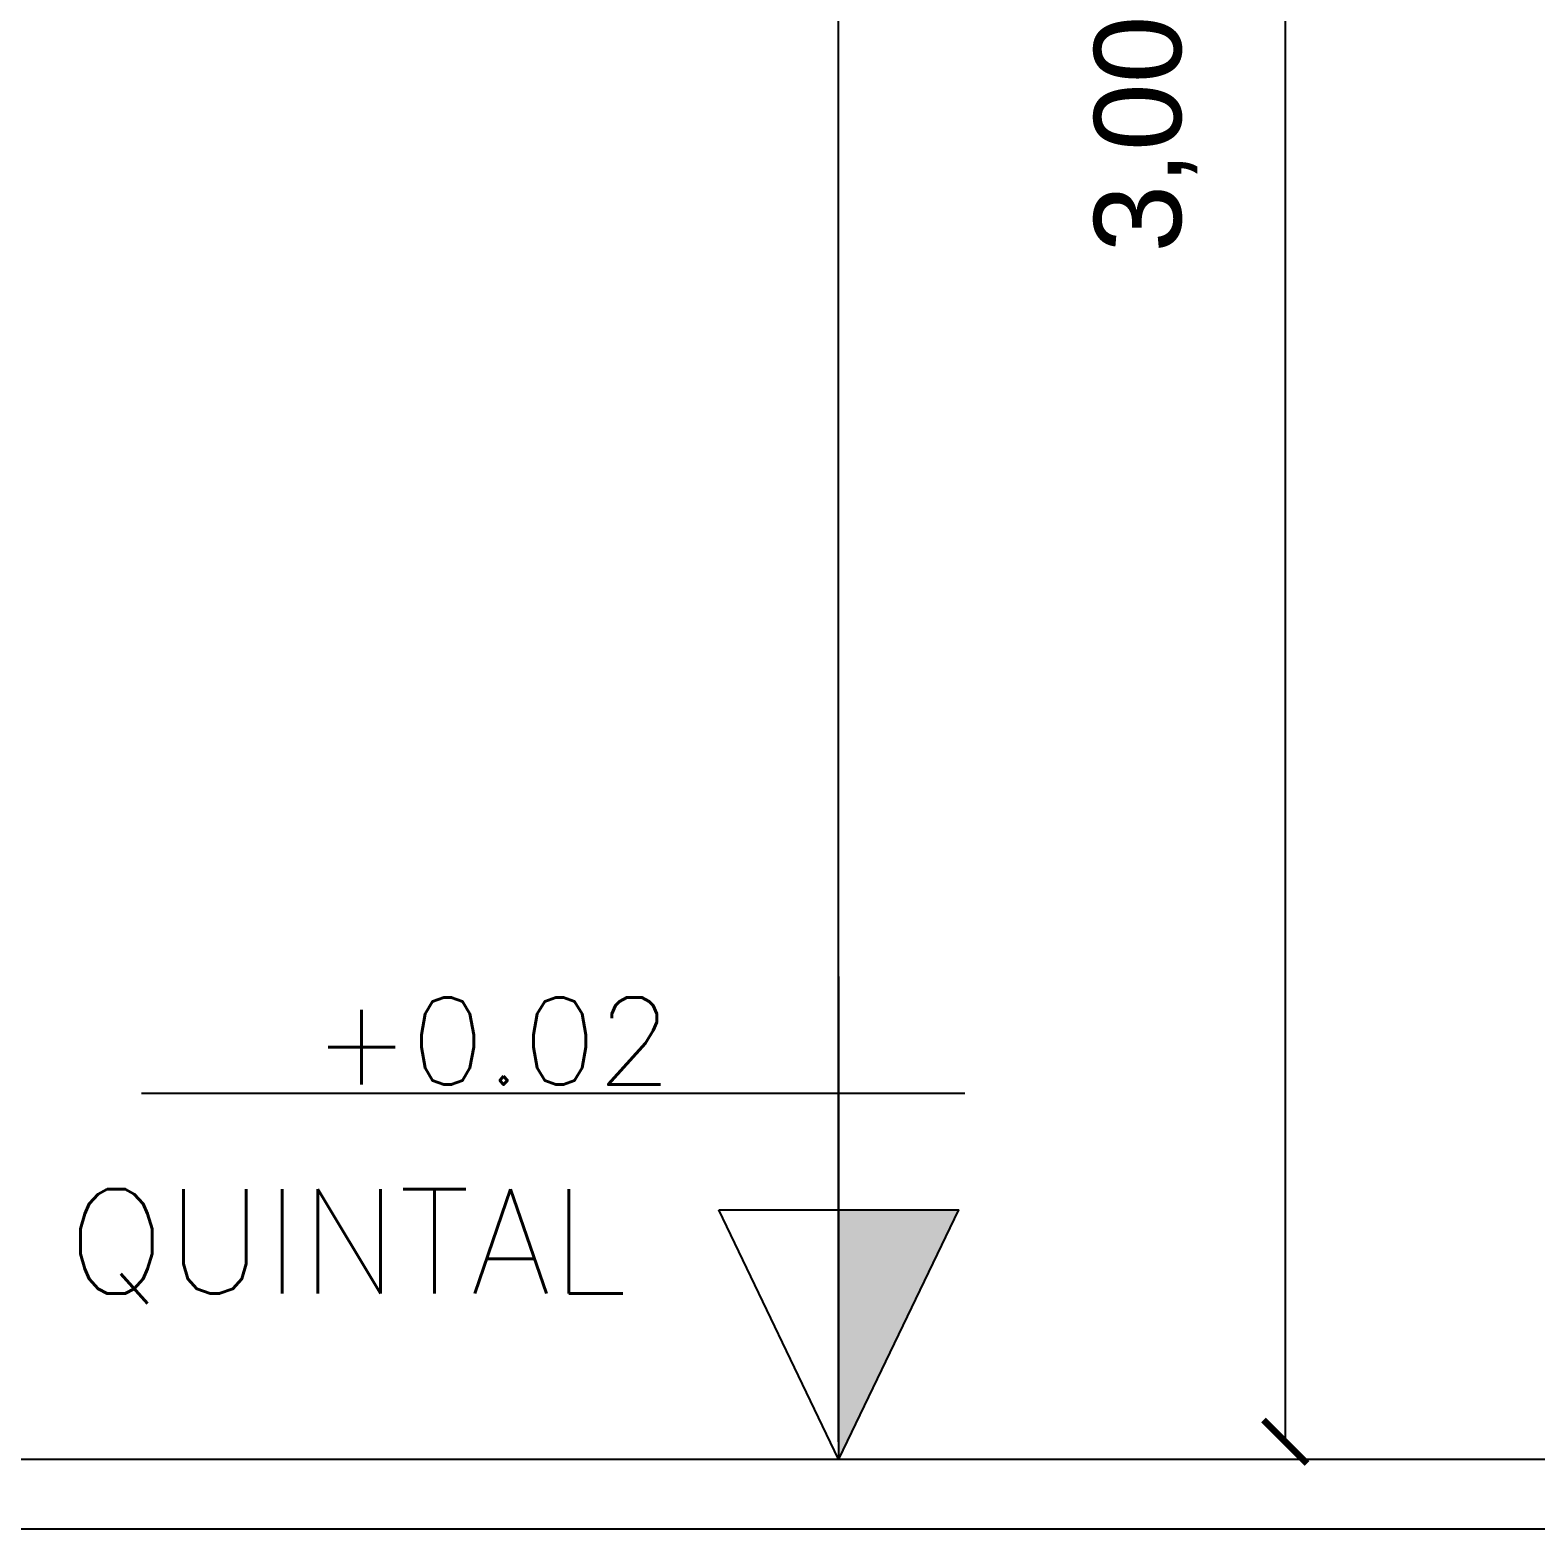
# Model space of a CAD drawing. Header units: millimetres. Extents: x -72 to 470, y 3 to 161.
# Drawn here: x 431.342 to 433.07, y 57.895 to 59.615 of the extents above; entities that cross this region are included whole.
import ezdxf

# ---------------------------------------------------------------- set-up
doc = ezdxf.new("R2010")
doc.units = ezdxf.units.MM
doc.layers.get('0').update_dxf_attribs({"color": 3})
for name, color, linetype in [('COTAS', 7, 'Continuous'), ('DIVERSOS', 1, 'Continuous'), ('LAYER2', 5, 'Continuous')]:
    doc.layers.add(name, color=color, linetype=linetype)
doc.layers.add('E-Lay-9', color=9, linetype='Continuous', lineweight=9)
doc.styles.add('PADRAO_TXT', font='romans.shx')
doc.styles.get("Standard").update_dxf_attribs({"font": 'arial.ttf'})
doc.dimstyles.new('ISO-25', dxfattribs={"dimtxt": 0.1, "dimasz": 0.05, "dimexe": 1.25, "dimexo": 0.625, "dimgap": 0.1, "dimtad": 1, "dimzin": 1, "dimtxsty": 'Standard', "dimblk": 'ARCHTICK', "dimcen": 2.5, "dimse1": 1, "dimse2": 1, "dimazin": 3, "dimtfac": 1, "dimtmove": 0, "dimatfit": 3, "dimldrblk": 'ARCHTICK', "dimfxl": 1, "dimarcsym": 0})

# ---------------------------------------------------------------- blocks, each defined once
blk = doc.blocks.new('nivel_L')
at = {"layer": 'DIVERSOS'}
blk.add_hatch(color=256, dxfattribs=at).paths.add_polyline_path([(0, 0), (0.1376, 0.2858), (0, 0.2858)])
for p, q in [((0, 0.5535), (0, 0)), ((0.1448, 0.4196), (-0.8, 0.4196))]:
    blk.add_line(p, q, dxfattribs=at)
blk.add_lwpolyline([(-0.1376, 0.2858), (0.1376, 0.2858), (0, 0)], close=True, dxfattribs=at)
blk = doc.blocks.new('_ArchTick')
at = {"color": 0, "linetype": 'ByBlock', "const_width": 0.15}
blk.add_lwpolyline([(-0.5, -0.5), (0.5, 0.5)], dxfattribs=at)
blk = doc.blocks.new('*D81')
at = {"layer": 'COTAS', "color": 0, "lineweight": -2, "transparency": 16777216}
blk.add_line((432.7826, 60.9954), (432.7826, 57.9954), dxfattribs=at)
at = {"layer": 'Defpoints', "color": 0, "transparency": 16777216}
for p in [(432.6495, 60.9954), (432.6495, 57.9954), (432.7826, 57.9954)]:
    blk.add_point(p, dxfattribs=at)
at = {"layer": 'COTAS', "color": 0, "lineweight": -2, "transparency": 16777216, "xscale": 0.05, "yscale": 0.05, "zscale": 0.05}
for p, rotation in [((432.7826, 60.9954), 90), ((432.7826, 57.9954), 270)]:
    blk.add_blockref('_ArchTick', p, dxfattribs=dict(at, rotation=rotation))
at = {"layer": 'COTAS', "color": 0, "transparency": 16777216, "insert": (432.6225, 59.4954), "char_height": 0.1, "attachment_point": 5, "rotation": 90}
blk.add_mtext('3,00', dxfattribs=at)

msp = doc.modelspace()

# ---------------------------------------------------------------- linework, layer by layer
at = {"layer": 'LAYER2'}
for p, q in [((432.2702, 57.9954), (432.2702, 60.9954)), ((430.2702, 57.9754), (433.7702, 57.9754)), ((430.2702, 57.8954), (445.7702, 57.8954))]:
    msp.add_line(p, q, dxfattribs=at)

# ---------------------------------------------------------------- block references
at = {"layer": 'E-Lay-9'}
msp.add_blockref('nivel_L', (432.2702, 57.9754), dxfattribs=at)

# ---------------------------------------------------------------- texts
at = {"style": 'PADRAO_TXT'}
for s, height, p in [('+0.02', 0.1, (431.6672, 58.4051)), ('QUINTAL', 0.12, (431.3847, 58.1652))]:
    msp.add_text(s, height=height, dxfattribs=at).set_placement(p)

# ---------------------------------------------------------------- dimensions: what is measured, and where the dimension line sits
at = {"layer": 'COTAS'}
dim = msp.add_linear_dim(base=(432.7826, 57.9954), p1=(432.6495, 60.9954), p2=(432.6495, 57.9954), angle=90, dimstyle='ISO-25', dxfattribs=at)
dim.commit()
dim.dimension.update_dxf_attribs({"geometry": '*D81', "text_midpoint": (432.6225, 59.4954)})

doc.saveas('drawing.dxf')
